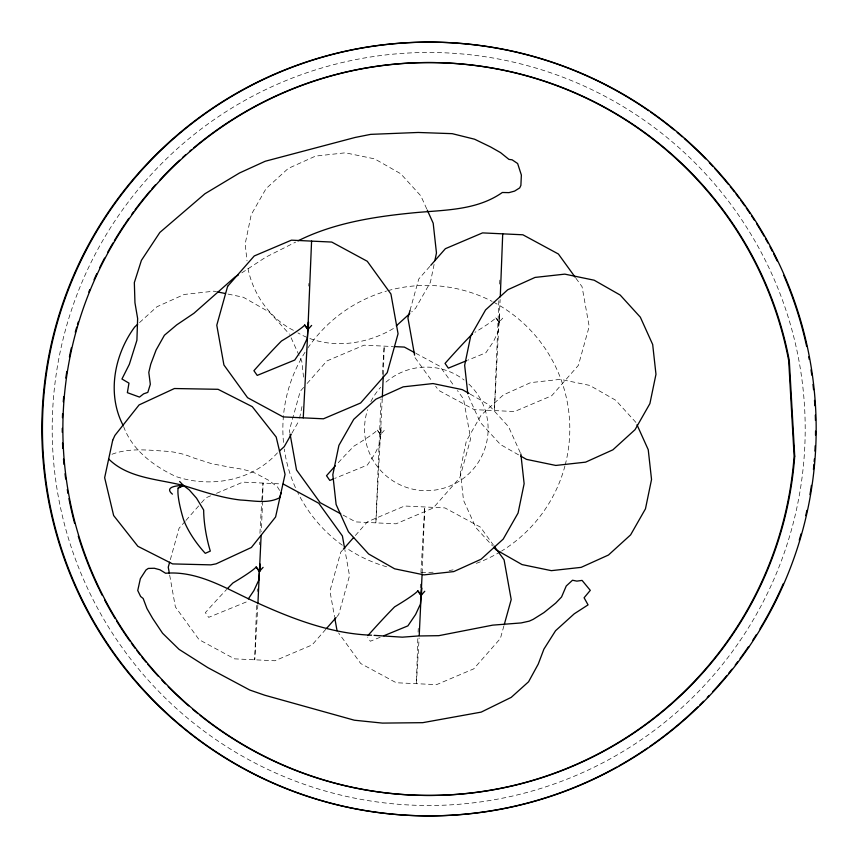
<?xml version="1.0" encoding="UTF-8"?>
<svg xmlns="http://www.w3.org/2000/svg" width="858" height="858" viewBox="0 0 858 858"><rect width="100%" height="100%" fill="white"/><g stroke="black" fill="none" stroke-linecap="round" stroke-linejoin="round"><path stroke-width="0.64" stroke-dasharray="4.29 3.22" d="M380.963 434.534L381.091 427.005L379.901 443.243L375.064 453.646L367.353 465.047L334.695 478.432M499.485 322.243L499.613 314.714L498.423 330.963L493.586 341.366L485.875 352.767L467.707 360.231M262.602 500.986L261.315 531.467M262.655 499.656L263.041 483.075L261.679 501.994M383.333 374.667L384.191 346.128L382.207 375.461M259.416 544.701L259.534 542.052M417.814 638.706L416.409 683.697L419.112 637.987M420.935 572.576L424.731 506.96L422.168 572.586M498.852 300.783L494.39 410.574L500.15 299.463M420.27 587.762L420.441 584.116M257.85 604.826L254.729 659.802L256.596 604.515M382.271 398.498L375.868 522.865L380.973 398.873M418.103 632.153L418.275 628.41M259.942 533.311L261.593 503.292M308.751 286.057L308.891 283.408M499.613 284.084L499.817 280.105M257.239 591.494L257.379 588.867M299.581 418.125L302.477 404.086M434.094 264.457L430.394 282.314L415.551 308.344L411.701 311.851M170.345 559.641L179.075 528.271L185.092 521.417M410.017 310.414L418.747 279.043L429.912 266.312M503.871 625.954L500.386 638.502L473.745 668.854L436.583 684.641L396.246 682.743L360.725 663.534L338.588 632.925M291.945 433.118L299.045 420.667M185.95 520.431L200.558 503.785M201.416 502.809L205.716 497.908L211.712 495.366M303.657 387.408L300.225 391.323L289.393 430.233L289.854 432.797M307.1 383.494L326.855 360.971L364.017 345.184L393.018 346.546M342.481 550.203L340.765 552.155L329.933 591.065L334.534 616.709M355.373 535.51L367.396 521.803L404.568 506.016L444.905 507.915L480.416 527.123L493.393 545.066M325.804 629.3L312.065 644.959L274.892 660.757L234.556 658.858L199.045 639.639L175.375 606.917L169.627 574.86M336.979 616.57L338.696 614.607L349.517 575.707L344.927 550.064M377.23 430.105L380.512 434.513L384.234 430.437M495.752 317.825L499.034 322.233L502.756 318.146M139.543 322.576L156.885 306.789L184.191 294.466L213.974 291.173L216.516 291.699M277.466 452.842C252.359 480.866 210.532 488.352 175.622 476.415C153.571 465.98 132.121 450.042 123.541 426.351M241.817 272.844L265.83 257.143L295.635 242.117M393.393 328.507C364.982 345.452 327.22 349.935 297.919 332.893M216.506 493.329L242.878 482.121L280.695 483.901M246.214 601.994L208.676 617.363L205.373 612.644A40.444 1.727 -47.8 0 1 226.641 589.446M380.126 637.28L370.366 641.248L367.728 637.483M111.99 454.268C129.944 447.415 149.785 450.364 168.49 451.394A20.27 4.311 12.1 0 1 192.063 457.4L211.261 463.588L232.99 467.803A20.27 4.311 12.1 0 1 256.563 473.798L269.23 480.609L277.542 487.054L279.912 490.915M228.003 294.079L243.307 297.243L269.337 312.087L289.5 334.245M415.819 353.281L439.875 366.291L454.386 386.347M343.103 515.1L355.705 521.911L396.042 523.809L433.204 508.022L459.834 477.67L470.667 438.76L463.545 399.013L457.432 390.572M470.238 394.154L488.341 404.483L508.504 426.641L520.302 452.756M518.554 454.858L500.45 444.53L480.287 422.372L467.953 395.066M293.393 330.309C269.509 318.286 252.509 293.232 247.737 267.278M635.917 422.415L615.744 400.257L589.725 385.414L560.381 379.343L530.598 382.625L503.303 394.959L481.145 415.122L466.302 441.151L460.22 470.495L463.513 500.278L475.847 527.584L492.503 545.881M575.954 278.282L582.067 286.733L589.189 326.48L578.367 365.379L551.726 395.731L514.564 411.529L474.227 409.631L438.706 390.411L435.649 386.197M415.047 357.689L432.604 381.971M499.034 322.233L495.913 317.685A40.444 3.271 -29.5 0 1 474.935 332.336M380.512 434.513L377.391 429.965A40.444 3.271 -29.5 0 1 354.054 446.042A40.444 1.727 -47.8 0 0 337.097 463.953M426.748 208.944L420.849 195.881L400.686 173.724L374.656 158.88L345.313 152.81L315.54 156.102L288.234 168.436L266.077 188.599L251.233 214.629L245.163 243.972L247.018 260.8M291.109 337.805L301.834 361.55L303.55 377.091M468.854 384.073A61.787 61.787 0 0 1 476.93 464.371A61.787 61.787 0 0 1 398.702 484.159A61.787 61.787 0 0 1 367.61 409.695M370.881 401.651A61.787 61.787 0 0 1 380.662 387.29M386.003 382.089A61.787 61.787 0 0 1 464.114 380.008M387.848 290.68A143.479 143.468 -87.9 0 1 492.106 301.394M493.307 302.016A143.479 143.468 -87.9 0 1 565.261 464.693M564.929 465.991A143.479 143.468 -87.9 0 1 501.576 551.061M500.429 551.758A143.479 143.468 -87.9 0 1 476.34 563.374M453.088 569.862A143.479 143.468 -87.9 0 1 449.152 570.549M433.108 572.222A143.479 143.468 -87.9 0 1 419.68 572.222M386.658 566.784A143.479 143.468 -87.9 0 1 346.686 548.241M342.31 545.205A143.479 143.468 -87.9 0 1 297.683 492.428M295.42 487.612A143.479 143.468 -87.9 0 1 284.288 449.088M283.494 442.406A143.479 143.468 -87.9 0 1 306.992 349.249M307.743 348.144A143.479 143.468 -87.9 0 1 386.561 291.044M739.907 640.905A376.523 376.512 -87.9 0 0 456.606 53.507A376.523 376.512 -87.9 0 0 89.575 592.556A376.523 376.512 -87.9 0 0 739.907 640.905"/><path stroke-width="1.29" d="M259.813 571.471L259.953 563.942L258.751 580.19L253.914 590.594L248.316 598.884M308.354 329.515L308.483 321.997L307.293 338.234L302.456 348.638L294.744 360.038L257.218 375.407L253.914 370.699A40.444 1.727 -47.8 0 1 281.445 341.034A40.444 3.271 -29.5 0 0 304.783 324.957L307.904 329.504L303.26 417.846M421.503 595.366L421.632 587.837L420.441 604.075L415.604 614.489L407.893 625.879L383.783 635.789M383.269 375.986L382.336 397.179M261.122 535.446L257.915 603.496M419.24 635.338L422.104 573.905M311.626 325.429L307.904 329.504L311.583 241.119M500.278 296.814L502.713 233.848M434.888 260.628L436.465 252.971L433.183 223.187L427.284 210.135M169.648 562.151L168.254 567.17L169.401 573.584M410.017 310.414L407.915 317.943L414.586 355.126M504.225 624.699L511.207 599.592L504.086 559.845L494.165 546.128M281.102 492.835L279.74 497.683C267.739 504.043 253.55 500.611 240.658 500.042C220.978 497.779 202.263 491.28 183.419 485.499C158.204 479.043 128.035 478.324 108.676 458.976M291.302 434.255L284.202 446.696L279.386 451.083M430.77 265.337L445.377 248.691L482.55 232.893L522.887 234.792L558.397 254.011L575.192 277.231M343.339 549.217L353.657 537.473M326.662 628.313L336.121 617.545M256.092 567.052L259.373 571.46L263.084 567.374M417.771 590.937L421.053 595.345L424.774 591.269M137.623 324.335L134.727 326.962C114.318 354.665 106.789 393.801 123.005 425.171M396.289 325.879L409.77 313.599M238.46 274.882L235.103 276.919L193.951 313.267L176.748 324.85L164.414 335.253L156.081 350.053L150.751 364.178L148.799 372.393L150.322 384.277L147.833 392.374L143.618 393.843L139.489 397.093L127.37 392.664L128.968 383.129L121.943 379.011L129.344 364.318L136.905 340.272L137.634 318.49L134.953 302.735L134.341 282.572L141.42 260.349L159.845 232.454L204.944 193.747L239.5 172.984L265.186 161.261L355.073 137.473L370.699 134.363L418.211 132.464L452.209 133.666L474.581 139.211L490.647 146.986L500.546 152.617L508.933 159.384L512.119 159.813L517.631 163.524L521.364 175.032L520.892 185.414L519.701 187.902L514.575 191.109L508.976 192.632L502.327 192.492C475.6 211.304 441.977 209.802 410.971 213.084C372.49 216.924 332.786 223.391 297.994 240.862M178.196 488.17L183.419 485.499L189.221 489.875L196.546 498.187L203.668 510.038A40.444 9.824 79.2 0 0 210.317 551.093L205.276 553.324A40.444 12.924 52.8 0 1 183.355 519.026A40.444 7.4 71.3 0 1 178.196 487.891L183.419 485.499L179.633 481.477M466.516 360.714L448.348 368.136L445.045 363.417A40.444 1.727 -47.8 0 1 472.576 333.762M333.483 478.925L329.815 480.416L326.523 475.707A40.444 1.727 -47.8 0 1 335.339 465.883M794.154 446.181L793.639 446.171M394.272 346.6L404.354 347.082L414.671 352.659M371.525 635.21C330.791 633.772 291.527 618.543 254.815 601.737C226.415 588.867 198.166 570.559 165.605 573.251L159.942 569.776L154.343 568.264L148.295 568.425L145.999 569.969L140.347 578.689L137.741 590.508L140.626 596.492L143.147 598.466L146.965 608.558L152.649 618.414L162.58 633.258L179.065 649.367L207.775 667.61L249.721 690.014L264.768 695.227L354.333 720.205L382.421 723.101L422.726 722.672L481.209 712.108L511.229 697.361L528.571 681.778L538.245 664.092L543.908 649.131L555.566 630.716L574.249 613.802L588.062 604.879L584.094 597.769L590.293 590.358L582.078 580.405L576.876 581.123L572.5 580.244L566.259 585.971L561.55 596.996L555.716 603.099L543.972 612.58L533.215 619.326L529.289 621.128L521.096 622.94L492.696 625.139L438.803 635.671L417.867 635.992L402.305 637.172L374.056 635.36M217.793 291.967L225.45 293.543M340.808 513.856L320.184 502.702L296.525 469.98L290.09 434.073M283.215 484.019L318.736 503.228L342.396 535.95L344.691 548.777M469.111 393.511L462.323 389.639L432.979 383.558L403.196 386.851L375.89 399.185L353.732 419.348L338.899 445.377L332.818 474.721L336.111 504.504L348.445 531.81L368.608 553.968L394.637 568.811L423.97 574.881L453.753 571.589L481.059 559.255L503.217 539.092L518.06 513.063L524.131 483.719L520.838 453.946M520.817 456.145L526.469 459.373L555.812 465.444L585.596 462.151L612.891 449.828L635.059 429.654L649.892 403.635L655.973 374.292L652.681 344.508L640.347 317.203L620.184 295.045L594.154 280.201L564.821 274.131L535.038 277.424L507.732 289.757L485.574 309.92L470.731 335.95L464.661 365.283L467.803 393.768M494.262 547.812L496.01 549.742L522.039 564.585L551.372 570.656L581.156 567.363L608.461 555.029L630.619 534.866L645.463 508.837L651.533 479.504L648.24 449.721L636.99 424.785M304.622 325.096L307.904 329.504M421.053 595.345L417.932 590.797A40.444 3.271 -29.5 0 1 394.594 606.874A40.444 1.727 -47.8 0 0 367.9 635.596M259.373 571.46L256.252 566.913A40.444 3.271 -29.5 0 1 232.904 582.99A40.444 1.727 -47.8 0 0 227.606 588.438M334.759 617.985L337.065 630.812M172.437 494.133A47.501 10.103 12.1 0 1 183.419 485.499M193.543 147.962A366.441 366.43 -87.9 0 1 788.695 360.65L794.122 456.156A366.441 366.43 -87.9 0 1 200.032 715.325M197.951 713.652A366.441 366.43 -87.9 0 1 192.793 709.394M188.717 705.909A366.441 366.43 -87.9 0 1 168.2 686.7M165.401 683.847A366.441 366.43 -87.9 0 1 161.722 679.986M158.119 676.093A366.441 366.43 -87.9 0 1 147.683 664.156M145.989 662.119A366.441 366.43 -87.9 0 1 141.817 656.971M140.165 654.879A366.441 366.43 -87.9 0 1 136.915 650.664M135.307 648.53A366.441 366.43 -87.9 0 1 131.36 643.146M129.794 640.969A366.441 366.43 -87.9 0 1 116.506 620.849M115.111 618.564A366.441 366.43 -87.9 0 1 104.612 599.989M102.166 595.28A366.441 366.43 -87.9 0 1 99.228 589.371M98.649 588.18A366.441 366.43 -87.9 0 1 78.26 536.078M74.592 523.208A366.441 366.43 -87.9 0 1 68.94 498.627M67.975 493.436A366.441 366.43 -87.9 0 1 67.299 489.532M65.701 479.032A366.441 366.43 -87.9 0 1 65.015 473.745M63.985 464.446A366.441 366.43 -87.9 0 1 63.503 459.105M62.784 448.412A366.441 366.43 -87.9 0 1 62.537 443.06M62.28 432.357A366.441 366.43 -87.9 0 1 62.269 428.346M62.441 417.685A366.441 366.43 -87.9 0 1 62.591 413.706M63.278 401.823A366.441 366.43 -87.9 0 1 63.706 396.557M65.819 378.078A366.441 366.43 -87.9 0 1 66.806 371.482M69.412 356.982A366.441 366.43 -87.9 0 1 71.375 347.812M75.268 332.239A366.441 366.43 -87.9 0 1 76.716 327.102M77.467 324.549A366.441 366.43 -87.9 0 1 78.228 322.007M88.814 292.052A366.441 366.43 -87.9 0 1 89.822 289.586M94.026 279.772A366.441 366.43 -87.9 0 1 96.804 273.681M99.7 267.642A366.441 366.43 -87.9 0 1 104.558 258.086M107.733 252.198A366.441 366.43 -87.9 0 1 113.031 242.911M114.393 240.615A366.441 366.43 -87.9 0 1 125.075 223.831M125.815 222.748A366.441 366.43 -87.9 0 1 128.818 218.404M131.896 214.092A366.441 366.43 -87.9 0 1 133.462 211.947M135.038 209.813A366.441 366.43 -87.9 0 1 150.043 191.034M151.791 188.996A366.441 366.43 -87.9 0 1 155.33 184.974M159.835 180.019A366.441 366.43 -87.9 0 1 179.654 160.189M182.582 157.507A366.441 366.43 -87.9 0 1 185.542 154.848M189.511 151.373A366.441 366.43 -87.9 0 1 191.516 149.667M616.763 767.073A386.872 386.861 -87.9 0 1 123.198 666.344A386.872 386.861 -87.9 0 1 147.608 163.181A386.872 386.861 -87.9 0 1 648.605 110.693M650.782 112.205A386.872 386.861 -87.9 0 1 674.098 129.912M677.187 132.475A386.872 386.861 -87.9 0 1 682.282 136.819M684.309 138.588A386.872 386.861 -87.9 0 1 705.641 158.859M709.341 162.698A386.872 386.861 -87.9 0 1 712.977 166.581M714.768 168.543A386.872 386.861 -87.9 0 1 728.571 184.567M730.244 186.626A386.872 386.861 -87.9 0 1 734.362 191.849M735.992 193.951A386.872 386.861 -87.9 0 1 739.199 198.219M740.786 200.364A386.872 386.861 -87.9 0 1 744.69 205.802M746.235 207.99A386.872 386.861 -87.9 0 1 750.01 213.524M751.49 215.755A386.872 386.861 -87.9 0 1 754.418 220.249M756.574 223.648A386.872 386.861 -87.9 0 1 764.146 236.261M765.465 238.588A386.872 386.861 -87.9 0 1 768.06 243.243M769.958 246.761A386.872 386.861 -87.9 0 1 772.425 251.458M773.637 253.818A386.872 386.861 -87.9 0 1 777.144 260.918M783.751 275.364A386.872 386.861 -87.9 0 1 806.659 346.471M808.772 356.831A386.872 386.861 -87.9 0 1 809.255 359.427M811.014 369.873A386.872 386.861 -87.9 0 1 811.797 375.139M812.976 384.395A386.872 386.861 -87.9 0 1 813.566 389.704M814.499 400.375A386.872 386.861 -87.9 0 1 814.864 405.727M815.315 415.1A386.872 386.861 -87.9 0 1 815.465 420.452M815.55 431.145A386.872 386.861 -87.9 0 1 815.508 435.156M815.197 445.785A386.872 386.861 -87.9 0 1 814.928 451.083M814.392 458.987A386.872 386.861 -87.9 0 1 814.178 461.615M813.952 464.253A386.872 386.861 -87.9 0 1 813.427 469.519M811.432 485.381A386.872 386.861 -87.9 0 1 809.952 494.616M806.895 510.403A386.872 386.861 -87.9 0 1 805.737 515.637M801.104 533.773A386.872 386.861 -87.9 0 1 799.238 540.175M783.257 583.74A386.872 386.861 -87.9 0 1 759.92 628.882M756.434 634.545A386.872 386.861 -87.9 0 1 752.863 640.132M748.466 646.728A386.872 386.861 -87.9 0 1 740.046 658.612M737.665 661.808A386.872 386.861 -87.9 0 1 735.242 664.982M731.96 669.197A386.872 386.861 -87.9 0 1 728.614 673.358M726.908 675.428A386.872 386.861 -87.9 0 1 712.805 691.569M709.148 695.484A386.872 386.861 -87.9 0 1 707.292 697.415M703.549 701.243A386.872 386.861 -87.9 0 1 699.763 705.008M697.854 706.874A386.872 386.861 -87.9 0 1 682.217 721.213M681.22 722.082A386.872 386.861 -87.9 0 1 649.688 746.535M647.479 748.058A386.872 386.861 -87.9 0 1 619.09 765.765M112.688 440.272L104.655 477.691L113.642 515.54L137.881 546.31L172.565 563.91L210.832 564.864L216.077 563.856L251.394 547.479L275.59 516.977L285.06 474.377L276.19 437.033L252.273 406.671L218.05 389.307L174.421 388.524L139.103 404.912L114.908 435.414L112.688 440.272M227.617 286.315L216.784 325.214L223.917 364.972L247.576 397.694L283.097 416.902L323.434 418.801L360.596 403.013L387.237 372.651L398.058 333.751L390.937 294.004L367.267 261.282L331.756 242.063L291.42 240.165L254.247 255.963L227.617 286.315M794.722 456.177L789.306 360.671A366.441 366.43 -87.9 0 0 215.219 131.606A366.441 366.43 -87.9 0 0 250.246 748.723A366.441 366.43 -87.9 0 0 794.722 456.177M749.077 646.76A386.872 386.861 -87.9 0 0 457.979 43.2A386.872 386.861 -87.9 0 0 80.856 597.082A386.872 386.861 -87.9 0 0 749.077 646.76"/></g></svg>
